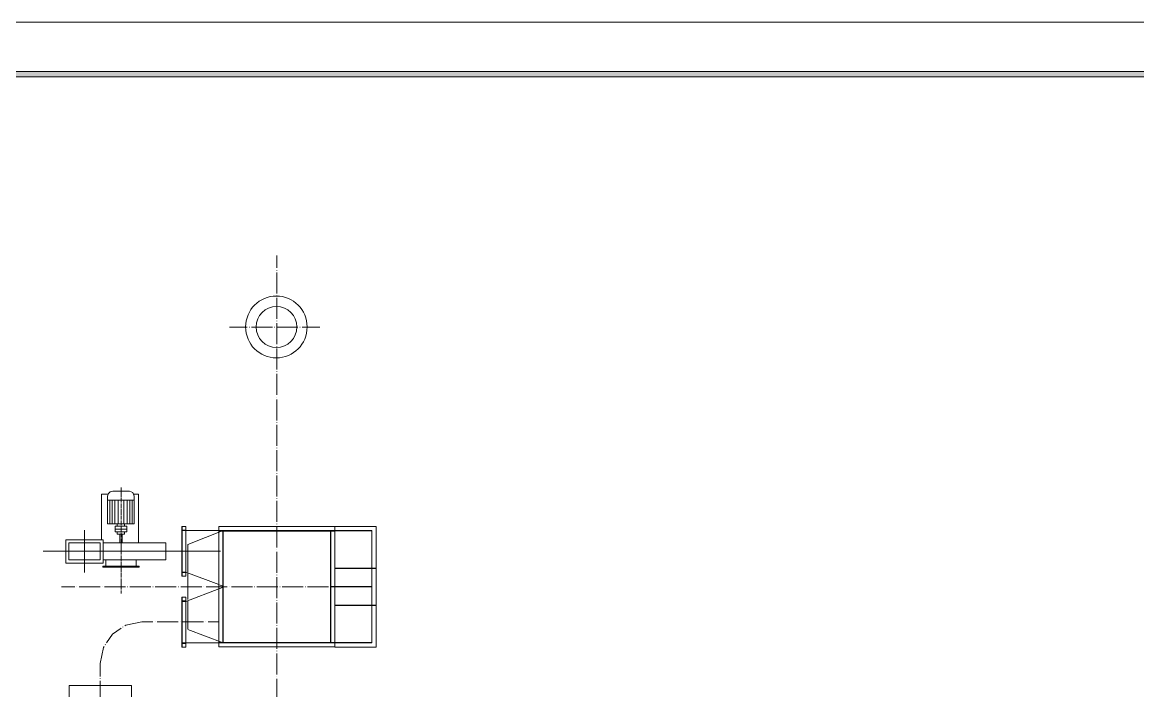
# Model space of a CAD drawing. Header units: millimetres. Extents: x 210 to 63265, y -7201 to 22496.
# Drawn here: x 33826 to 44559, y 16064 to 22496 of the extents above; entities that cross this region are included whole.
import ezdxf

# ---------------------------------------------------------------- set-up
doc = ezdxf.new("R2010")
doc.units = ezdxf.units.MM

msp = doc.modelspace()

# ---------------------------------------------------------------- hatches: boundary and pattern name
h = msp.add_hatch(color=0)
h.dxf.hatch_style = 2
h.paths.add_polyline_path([(62790, 22021), (62740, 21971), (22494, 21971), (22444, 22021)])

# ---------------------------------------------------------------- linework, layer by layer
at = {"color": 0, "lineweight": 0}
for points in [[(21219, -7201), (21219, 22496), (63265, 22496), (63265, -7201)], [(62790, 22021), (62740, 21971), (22494, 21971), (22444, 22021)], [(34647, 17668), (34647, 17936), (34654, 17960), (34671, 17978), (34696, 17985), (34856, 17985), (34890, 17970), (34904, 17936), (34904, 17668)], [(34719, 17592), (34719, 17646), (34832, 17646), (34832, 17592)], [(34740, 17646), (34740, 17668), (34811, 17668), (34811, 17646)], [(34605, 17292), (34605, 17517), (34245, 17517), (34245, 17292)], [(34740, 17592), (34740, 17570), (34811, 17570), (34811, 17592)], [(34575, 17322), (34575, 17487), (34275, 17487), (34275, 17322)], [(34876, 16114), (34276, 16114), (34276, 15414), (34876, 15414)]]:
    msp.add_lwpolyline(points, close=True, dxfattribs=at)
for points in [[(36276, 20132), (36276, 20251)], [(36276, 20109), (36276, 20112)], [(36276, 19887), (36276, 20089)], [(36276, 19865), (36276, 19867)], [(36276, 19643), (36276, 19845)], [(35820, 19563), (35989, 19563)], [(36009, 19563), (36011, 19563)], [(36031, 19563), (36233, 19563)], [(36253, 19563), (36255, 19563)], [(36276, 19621), (36276, 19623)], [(36276, 19398), (36276, 19600)], [(36276, 19563), (36478, 19563)], [(36498, 19563), (36500, 19563)], [(36520, 19563), (36689, 19563)], [(36276, 19376), (36276, 19378)], [(36276, 19154), (36276, 19356)], [(36276, 19132), (36276, 19134)], [(36276, 18910), (36276, 19112)], [(36276, 18888), (36276, 18890)], [(36276, 18665), (36276, 18867)], [(36276, 18643), (36276, 18645)], [(36276, 18421), (36276, 18623)], [(36276, 18399), (36276, 18401)], [(36276, 18176), (36276, 18378)], [(36276, 18154), (36276, 18156)], [(36276, 17932), (36276, 18134)], [(34589, 17517), (34589, 17955)], [(34589, 17955), (34651, 17955)], [(34776, 17988), (34776, 18019)], [(34776, 17978), (34776, 17983)], [(34776, 17933), (34776, 17973)], [(34776, 17923), (34776, 17928)], [(34900, 17955), (34943, 17955)], [(34943, 17955), (34943, 17487)], [(34647, 17896), (34904, 17896)], [(34668, 17668), (34668, 17896)], [(34690, 17668), (34690, 17896)], [(34717, 17668), (34717, 17896)], [(34749, 17668), (34749, 17896)], [(34776, 17877), (34776, 17918)], [(34776, 17867), (34776, 17872)], [(34776, 17822), (34776, 17862)], [(34802, 17668), (34802, 17896)], [(34835, 17668), (34835, 17896)], [(34861, 17668), (34861, 17896)], [(34884, 17668), (34884, 17896)], [(36276, 17910), (36276, 17912)], [(36276, 17688), (36276, 17890)], [(34776, 17812), (34776, 17817)], [(34776, 17766), (34776, 17807)], [(34776, 17756), (34776, 17761)], [(34776, 17711), (34776, 17751)], [(34425, 17608), (34425, 17202)], [(34719, 17619), (34832, 17619)], [(34776, 17700), (34776, 17706)], [(34776, 17655), (34776, 17695)], [(34776, 17645), (34776, 17650)], [(34776, 17600), (34776, 17640)], [(35360, 17645), (35360, 17165)], [(35360, 17645), (35360, 17605)], [(35364, 17641), (35360, 17645)], [(35360, 17645), (35400, 17645)], [(35360, 17605), (35400, 17605)], [(35364, 17613), (35364, 17641)], [(35364, 17613), (35368, 17609)], [(35364, 17170), (35364, 17605)], [(35396, 17609), (35368, 17609)], [(35400, 17605), (35396, 17609)], [(35400, 17165), (35400, 17645)], [(35400, 17605), (35717, 17605)], [(35760, 17605), (35420, 17470)], [(36835, 17643), (35717, 17643)], [(35717, 17643), (35717, 16485)], [(36835, 17605), (35717, 17605)], [(36276, 17666), (36276, 17668)], [(36276, 17443), (36276, 17645)], [(36835, 17645), (36835, 17066)], [(36835, 17645), (37232, 17645)], [(36835, 17605), (37191, 17605)], [(37188, 17605), (37188, 17242)], [(37191, 17605), (37191, 17242)], [(37232, 17645), (37232, 17064)], [(34786, 17570), (34765, 17570)], [(34765, 17570), (34765, 17487)], [(34776, 17589), (34776, 17595)], [(34776, 17544), (34776, 17584)], [(34776, 17534), (34776, 17539)], [(34776, 17488), (34776, 17529)], [(34786, 17487), (34786, 17570)], [(36835, 17600), (35717, 17600)], [(35755, 17600), (35755, 17069)], [(35760, 17600), (35760, 16528)], [(36791, 17600), (36791, 17069)], [(36796, 17600), (36796, 17069)], [(36835, 17601), (37188, 17601)], [(34028, 17405), (35732, 17405)], [(34030, 17405), (35733, 17405)], [(34605, 17487), (35206, 17487)], [(34776, 17478), (34776, 17483)], [(34776, 17433), (34776, 17473)], [(34776, 17423), (34776, 17428)], [(34776, 17377), (34776, 17418)], [(35206, 17487), (35206, 17322)], [(35420, 17470), (35420, 17203)], [(36276, 17421), (36276, 17423)], [(36276, 17199), (36276, 17401)], [(34605, 17322), (35206, 17322)], [(34631, 17322), (34631, 17262)], [(34776, 17367), (34776, 17372)], [(34776, 17322), (34776, 17362)], [(34776, 17312), (34776, 17317)], [(34776, 17266), (34776, 17307)], [(34921, 17322), (34921, 17262)], [(34631, 17262), (34601, 17262)], [(34601, 17262), (34601, 17253)], [(34631, 17257), (34601, 17257)], [(34631, 17253), (34601, 17253)], [(34631, 17262), (34776, 17262)], [(34631, 17257), (34776, 17257)], [(34631, 17253), (34776, 17253)], [(34921, 17262), (34776, 17262)], [(34776, 17256), (34776, 17261)], [(34921, 17257), (34776, 17257)], [(34921, 17253), (34776, 17253)], [(34776, 17211), (34776, 17251)], [(34776, 17201), (34776, 17206)], [(34776, 17155), (34776, 17196)], [(34921, 17262), (34951, 17262)], [(34921, 17257), (34951, 17257)], [(34921, 17253), (34951, 17253)], [(34951, 17262), (34951, 17253)], [(35360, 17165), (35360, 17205)], [(35360, 17205), (35400, 17205)], [(35368, 17201), (35364, 17197)], [(35364, 17197), (35364, 17169)], [(35396, 17201), (35368, 17201)], [(35396, 17201), (35400, 17205)], [(35717, 17084), (35400, 17205)], [(35420, 17198), (35420, 16940)], [(36276, 17177), (36276, 17179)], [(36835, 17244), (37232, 17244)], [(36835, 17240), (37232, 17240)], [(37188, 17238), (37188, 17064)], [(37191, 17238), (37191, 17064)], [(34776, 17145), (34776, 17150)], [(34776, 17100), (34776, 17140)], [(34776, 17090), (34776, 17095)], [(34776, 17044), (34776, 17085)], [(35360, 17165), (35364, 17169)], [(35360, 17165), (35399, 17165)], [(35760, 17068), (35721, 17082)], [(35755, 16528), (35755, 17069)], [(36276, 16954), (36276, 17156)], [(36791, 16528), (36791, 17069)], [(36791, 17066), (37188, 17066)], [(36796, 16528), (36796, 17069)], [(36835, 16483), (36835, 17069)], [(34203, 17064), (34330, 17064)], [(34350, 17064), (34352, 17064)], [(34372, 17064), (34574, 17064)], [(34594, 17064), (34596, 17064)], [(34617, 17064), (34818, 17064)], [(34776, 17034), (34776, 17039)], [(34776, 16998), (34776, 17029)], [(34839, 17064), (34841, 17064)], [(34861, 17064), (35063, 17064)], [(35083, 17064), (35085, 17064)], [(35105, 17064), (35307, 17064)], [(35327, 17064), (35330, 17064)], [(35350, 17064), (35552, 17064)], [(35360, 16488), (35360, 16963)], [(35360, 16963), (35400, 16963)], [(35360, 16963), (35360, 16923)], [(35364, 16959), (35360, 16963)], [(35364, 16931), (35364, 16959)], [(35717, 17044), (35400, 16923)], [(35400, 16963), (35400, 16483)], [(35572, 17064), (35574, 17064)], [(35594, 17064), (35796, 17064)], [(35760, 17060), (35720, 17045)], [(35816, 17064), (35818, 17064)], [(35839, 17064), (36040, 17064)], [(36061, 17064), (36063, 17064)], [(36083, 17064), (36285, 17064)], [(36305, 17064), (36307, 17064)], [(36327, 17064), (36529, 17064)], [(36549, 17064), (36551, 17064)], [(36572, 17064), (36774, 17064)], [(36791, 17062), (37188, 17062)], [(36794, 17064), (36796, 17064)], [(36816, 17064), (37018, 17064)], [(37038, 17064), (37040, 17064)], [(37061, 17064), (37188, 17064)], [(37188, 16889), (37188, 17064)], [(37191, 16889), (37191, 17064)], [(37232, 16483), (37232, 17064)], [(35360, 16923), (35400, 16923)], [(35364, 16931), (35368, 16927)], [(35364, 16923), (35364, 16488)], [(35396, 16927), (35368, 16927)], [(35400, 16923), (35396, 16927)], [(35420, 16930), (35420, 16658)], [(36276, 16932), (36276, 16934)], [(36276, 16710), (36276, 16912)], [(36835, 16887), (37232, 16887)], [(36835, 16883), (37232, 16883)], [(37188, 16523), (37188, 16885)], [(37191, 16523), (37191, 16885)], [(34777, 16664), (34693, 16608), (34637, 16524)], [(34795, 16677), (34794, 16675)], [(34976, 16725), (34823, 16695), (34812, 16688)], [(35082, 16725), (34976, 16725)], [(35105, 16725), (35103, 16725)], [(35327, 16725), (35125, 16725)], [(35349, 16725), (35347, 16725)], [(35571, 16725), (35369, 16725)], [(35760, 16523), (35420, 16653)], [(35593, 16725), (35591, 16725)], [(35720, 16725), (35613, 16725)], [(36276, 16688), (36276, 16690)], [(36276, 16466), (36276, 16668)], [(34613, 16489), (34606, 16478), (34576, 16325)], [(34626, 16507), (34624, 16506)], [(35360, 16483), (35360, 16523)], [(35360, 16523), (35400, 16523)], [(35360, 16483), (35364, 16487)], [(35360, 16483), (35400, 16483)], [(35368, 16519), (35364, 16515)], [(35364, 16515), (35364, 16487)], [(35396, 16519), (35368, 16519)], [(35396, 16519), (35400, 16523)], [(35400, 16523), (35717, 16523)], [(36835, 16528), (35717, 16528)], [(36835, 16523), (35717, 16523)], [(36835, 16485), (35717, 16485)], [(36276, 16444), (36276, 16446)], [(36276, 16221), (36276, 16423)], [(36835, 16527), (37188, 16527)], [(36835, 16523), (37191, 16523)], [(36835, 16483), (37232, 16483)], [(34576, 16201), (34576, 16328)], [(34576, 16179), (34576, 16181)], [(34576, 15957), (34576, 16159)], [(36276, 16199), (36276, 16201)], [(36276, 15977), (36276, 16179)]]:
    msp.add_lwpolyline(points, dxfattribs=at)
for centre, major_axis, ratio in [((36271, 19564), (0, 298), 0.992791), ((36272, 19564), (0, 198), 0.990059)]:
    msp.add_ellipse(centre, major_axis=major_axis, ratio=ratio, start_param=0, end_param=6.283185, dxfattribs=at)

doc.saveas('drawing.dxf')
